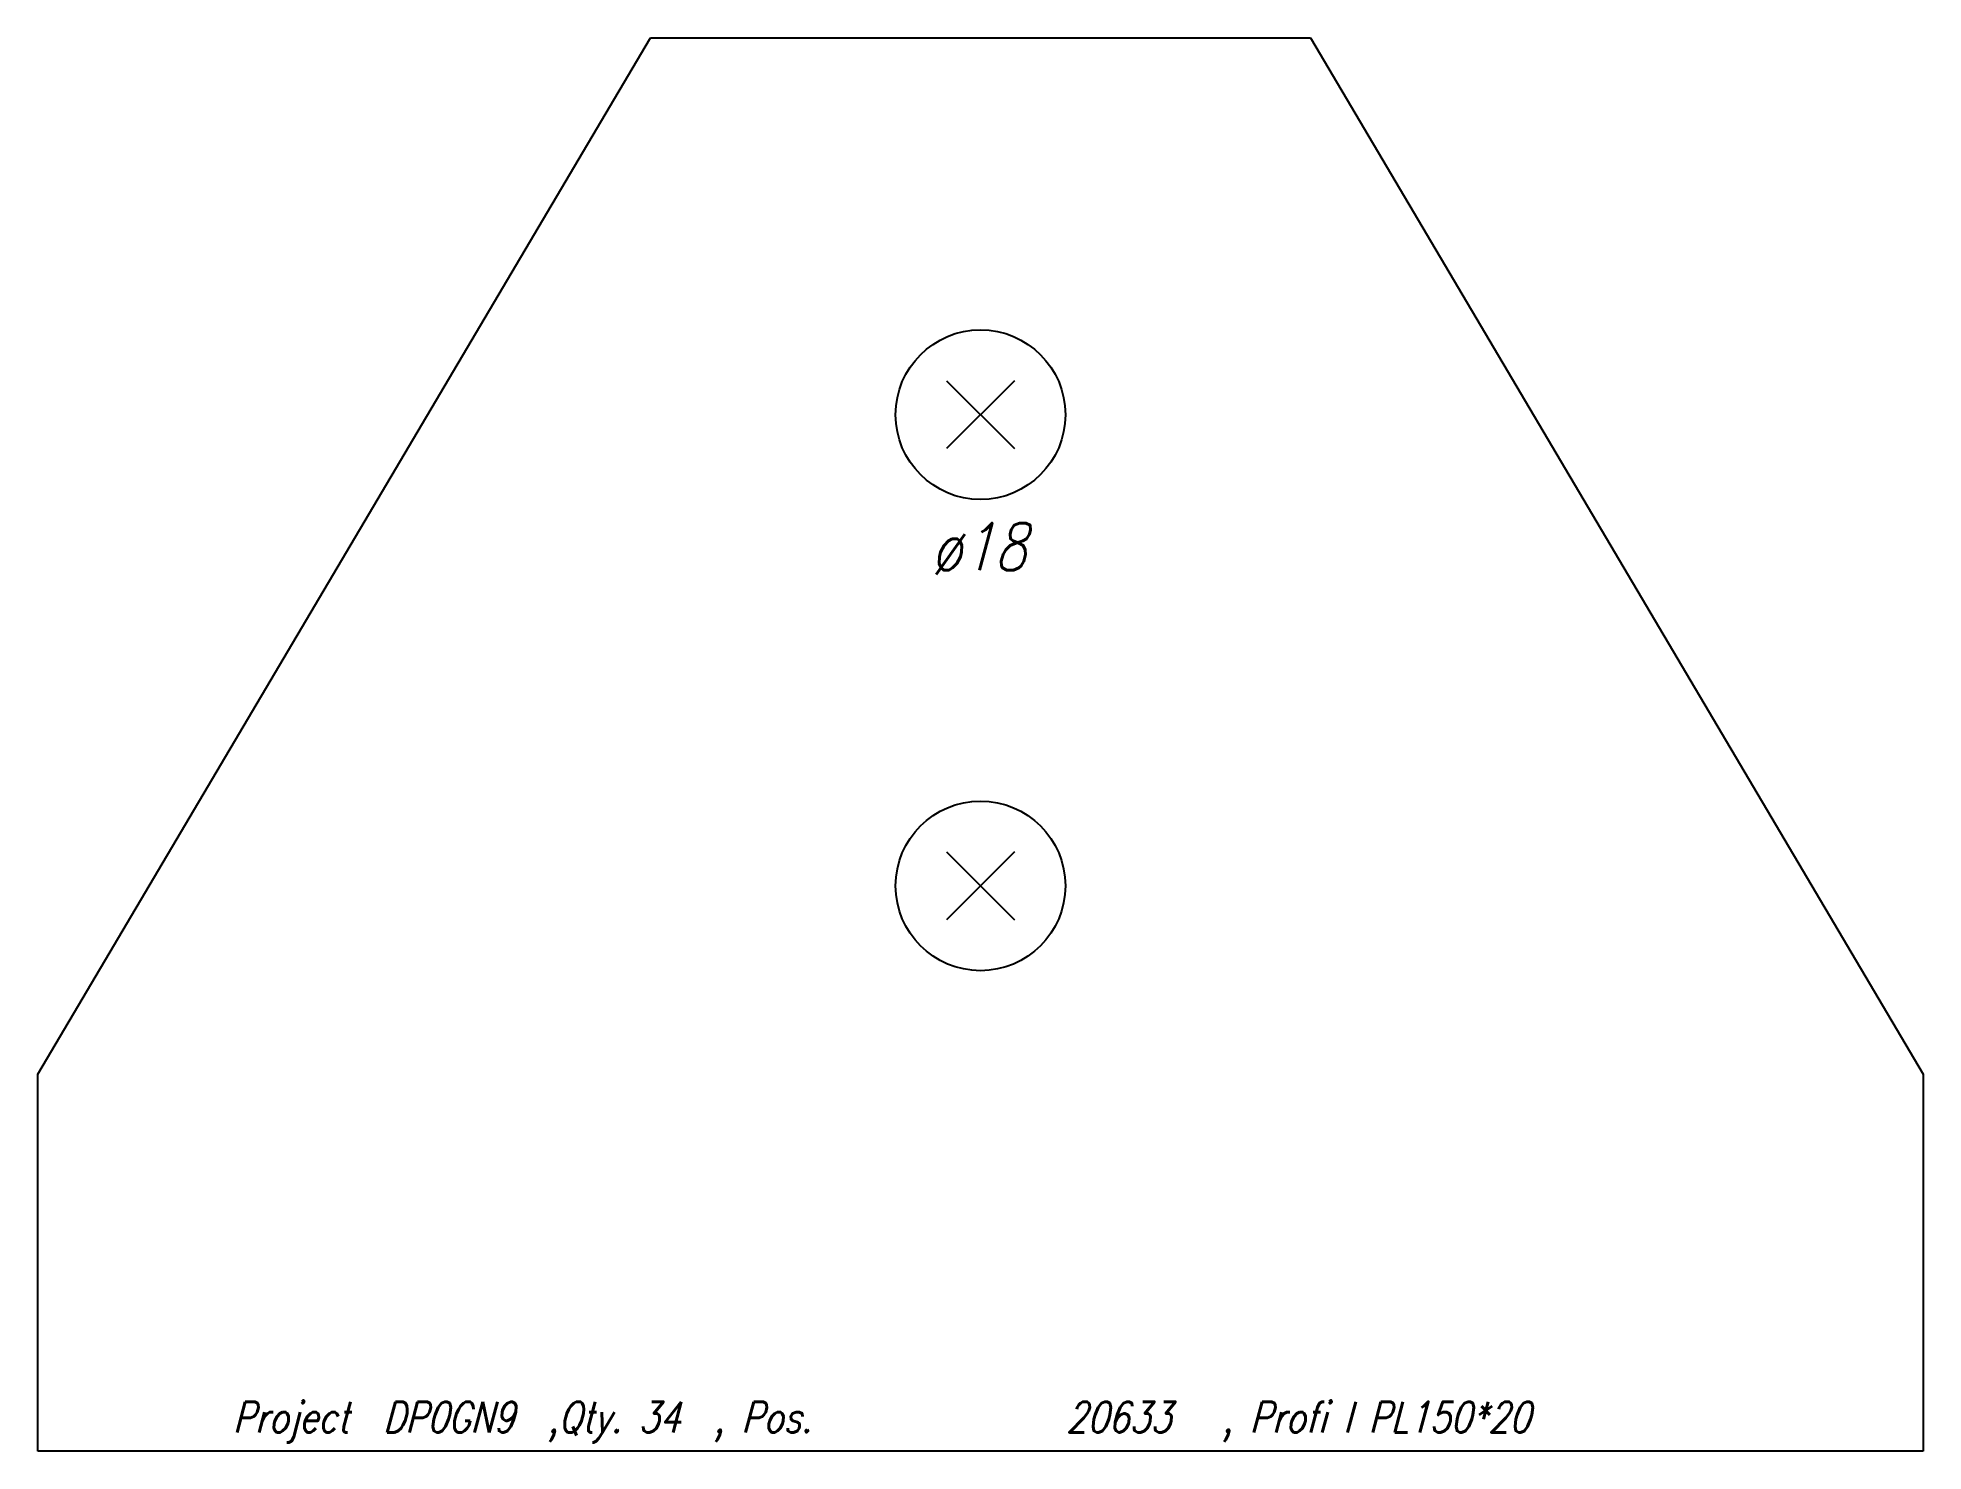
# Model space of a CAD drawing. Extents: x 0 to 200, y -75 to 75.
import ezdxf

# ---------------------------------------------------------------- set-up
doc = ezdxf.new("R2010")
doc.units = 0
doc.header["$LTSCALE"] = 10
for name, color, linetype in [('BEZ_SCHRAUBEN', 7, 'CONTINUOUS'), ('SCHRAUBEN', 7, 'CONTINUOUS'), ('TEILE', 7, 'CONTINUOUS'), ('UNTERSCHRIFT', 7, 'CONTINUOUS')]:
    doc.layers.add(name, color=color, linetype=linetype)
doc.styles.get("Standard").update_dxf_attribs({"font": 'ROMANS'})

msp = doc.modelspace()

# ---------------------------------------------------------------- linework, layer by layer
at = {"layer": 'SCHRAUBEN', "color": 6}
for p, q in [((103.600014, 38.598324), (96.400024, 31.398319)), ((96.400024, 38.598324), (103.600014, 31.398319)), ((103.600014, -11.40168), (96.400024, -18.601681)), ((96.400024, -11.40168), (103.600014, -18.601681))]:
    msp.add_line(p, q, dxfattribs=at)
at = {"layer": 'SCHRAUBEN', "color": 2}
for centre in [(100.000015, 34.998322), (100.000015, -15.001679)]:
    msp.add_circle(centre, 9, dxfattribs=at)
at = {"layer": 'TEILE', "color": 2}
for p, q in [((0, -34.998322), (65, 74.998322)), ((65, 74.998322), (134.999924, 74.998322)), ((134.999924, 74.998322), (199.999924, -34.998322)), ((0, -74.998322), (0, -34.998322)), ((199.999924, -34.998322), (199.999924, -74.998322)), ((199.999924, -74.998322), (0, -74.998322))]:
    msp.add_line(p, q, dxfattribs=at)

# ---------------------------------------------------------------- texts
at = {"layer": 'BEZ_SCHRAUBEN', "color": 2, "oblique": 15, "width": 0.8}
msp.add_text(' ø18', height=5, dxfattribs=at).set_placement((92.000031, 18.498322))
at = {"layer": 'UNTERSCHRIFT', "color": 2, "oblique": 15, "width": 0.8}
for s, p in [('Project  DP0GN9  ,Qty. 34  , Pos. ', (20.699963, -72.998322)), ('20633', (109.09996, -72.998322)), ('  , Profi l PL150*20', (122.09996, -72.998322))]:
    msp.add_text(s, height=3.25, dxfattribs=at).set_placement(p)

doc.saveas('drawing.dxf')
